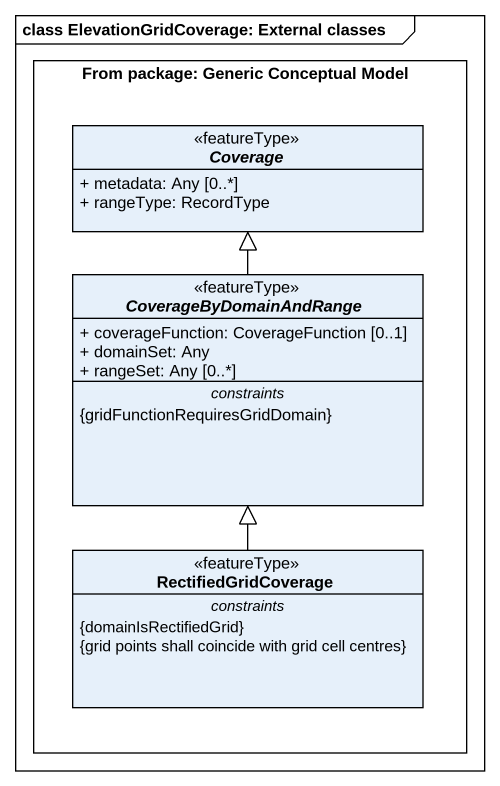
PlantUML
@startuml
mainframe class ElevationGridCoverage: External classes
hide circle
hide empty members
skinparam classAttributeIconSize 0
rectangle "From package: Generic Conceptual Model" as From_package_Generic {
  abstract class Coverage <<featureType>> {
    + metadata: Any [0..*]
    + rangeType: RecordType
  }
  abstract class CoverageByDomainAndRange <<featureType>> {
    + coverageFunction: CoverageFunction [0..1]
    + domainSet: Any
    + rangeSet: Any [0..*]
    -- constraints --
    {gridFunctionRequiresGridDomain}
  }
  class RectifiedGridCoverage <<featureType>> {
    -- constraints --
    {domainIsRectifiedGrid}
    {grid points shall coincide with grid cell centres}
  }
}
CoverageByDomainAndRange -up-|> Coverage
RectifiedGridCoverage -up-|> CoverageByDomainAndRange
@enduml
